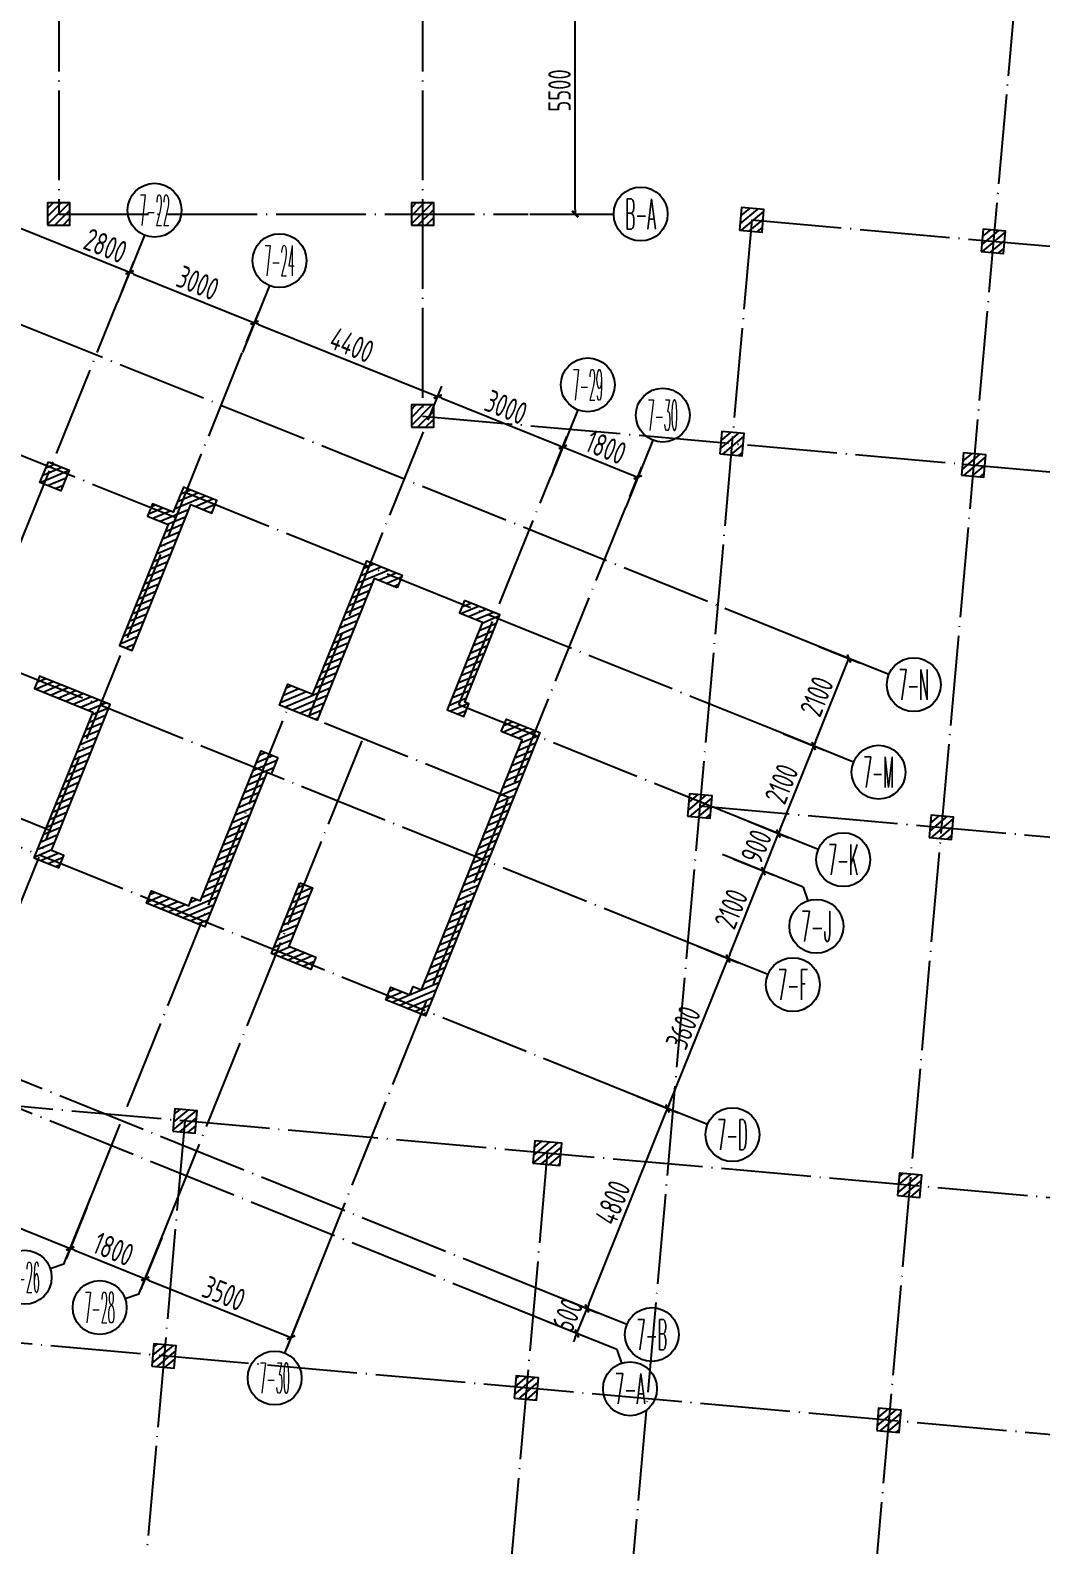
# Model space of a CAD drawing. Header units: millimetres. Extents: x 156735 to 386235, y 467499 to 703525.
# Drawn here: x 256413 to 278909, y 497870 to 531585 of the extents above; entities that cross this region are included whole.
import ezdxf
from ezdxf.enums import TextEntityAlignment as Align

# ---------------------------------------------------------------- set-up
doc = ezdxf.new("R2010")
doc.units = ezdxf.units.MM
doc.header["$LTSCALE"] = 100
doc.header["$PDMODE"] = 35
doc.header["$PDSIZE"] = 200
doc.linetypes.add('DOTE', pattern=[2.42, 2, -0.2, 0.02, -0.2])
for name, color, linetype in [('B-TEXT', 7, 'Continuous'), ('COLU', 7, 'Continuous'), ('colu-主楼', 7, 'Continuous'), ('h斜线-主楼', 7, 'Continuous'), ('h斜线-柱', 7, 'Continuous'), ('Q-AXIS', 3, 'Continuous'), ('Q-dote', 253, 'DOTE'), ('wall-主楼', 2, 'Continuous')]:
    doc.layers.add(name, color=color, linetype=linetype)
doc.styles.add('_TCH_AXIS', font='COMPLEX', dxfattribs={"bigfont": 'GBCBIG'})
doc.styles.add('COMPLEX', font='tssdeng.shx', dxfattribs={"width": 0.7, "bigfont": 'tssdchn.shx'})
doc.styles.add('TSSD_Dimension', font='Tssdeng.shx', dxfattribs={"width": 0.7, "bigfont": 'hztxt.shx'})
doc.dimstyles.new('TSSD_100_100$0', dxfattribs={"dimtxt": 300, "dimasz": 100, "dimexe": 250, "dimexo": 250, "dimgap": 100, "dimtad": 1, "dimdec": 0, "dimzin": 0, "dimdsep": 46, "dimtxsty": 'TSSD_Dimension', "dimblk": '_tsdbk', "dimblk1": '_tsdbk', "dimblk2": '_tsdbk', "dimsah": 1, "dimcen": 0, "dimclrt": 7, "dimadec": 0, "dimazin": 0, "dimtfac": 1, "dimtdec": 0, "dimtix": 1, "dimtmove": 2, "dimatfit": 3, "dimldrblk": '_tsdbk', "dimfxl": 1, "dimtolj": 1, "dimtzin": 0, "dimarcsym": 0})
pattern_1 = [(23.04538, (-467527.32, -323147.44), (-49.715429, 116.864777), [])]
pattern_2 = [(45, (-467527.32, -323147.44), (-89.802561, 89.802561), [])]
pattern_3 = [(39.931646, (-467527.32, -323147.44), (-81.517904, 97.384965), [])]

# ---------------------------------------------------------------- blocks, each defined once
blk = doc.blocks.new('_tsdbk')
blk.add_line((-1, 0), (0, 0))
at = {"const_width": 0.5}
blk.add_lwpolyline([(-0.7, -0.7), (0.7, 0.7)], dxfattribs=at)
blk = doc.blocks.new('*D110')
at = {"layer": 'Defpoints', "color": 0}
for p in [(272164, 514068), (273070, 513703), (271828, 513233)]:
    blk.add_point(p, dxfattribs=at)
at = {"layer": 'Q-AXIS', "color": 0, "lineweight": -2}
for p, q in [((272396, 513975), (273302, 513609)), ((273108, 513796), (273145, 513888)), ((272734, 512868), (273070, 513703)), ((272060, 513140), (272966, 512775)), ((272696, 512775), (272659, 512683))]:
    blk.add_line(p, q, dxfattribs=at)
at = {"layer": 'Q-AXIS', "color": 0, "lineweight": -2, "xscale": 100, "yscale": 100, "zscale": 100}
for p, rotation in [((273070, 513703), 248.045379958859), ((272734, 512868), 68.04537995885899)]:
    blk.add_blockref('_tsdbk', p, dxfattribs=dict(at, rotation=rotation))
at = {"layer": 'Q-AXIS', "color": 7, "insert": (272577, 513416), "char_height": 500, "attachment_point": 5, "rotation": 68.0454, "style": 'TSSD_Dimension'}
blk.add_mtext('\\A1;900', dxfattribs=at)
blk = doc.blocks.new('_AXISO')
blk.add_circle((0, 0), 0.5)
at = {"layer": 'B-TEXT', "style": 'COMPLEX', "width": 1.450893}
blk.add_attdef('A', text='', height=0.56, dxfattribs=at).set_placement((0.249375, -0.28), (0.749375, -0.28), align=Align.FIT)
blk = doc.blocks.new('*D111')
at = {"layer": 'Defpoints', "color": 0}
for p in [(272949, 516016), (273855, 515651), (272164, 514068)]:
    blk.add_point(p, dxfattribs=at)
at = {"layer": 'Q-AXIS', "color": 0, "lineweight": -2}
for p, q in [((273181, 515922), (274087, 515557)), ((273108, 513796), (273818, 515558)), ((272396, 513975), (273302, 513609))]:
    blk.add_line(p, q, dxfattribs=at)
at = {"layer": 'Q-AXIS', "color": 0, "lineweight": -2, "xscale": 100, "yscale": 100, "zscale": 100}
for p, rotation in [((273855, 515651), 68.04537995885899), ((273070, 513703), 248.045379958859)]:
    blk.add_blockref('_tsdbk', p, dxfattribs=dict(at, rotation=rotation))
at = {"layer": 'Q-AXIS', "color": 7, "insert": (273138, 514808), "char_height": 500, "attachment_point": 5, "rotation": 68.0454, "style": 'TSSD_Dimension'}
blk.add_mtext('\\A1;2100', dxfattribs=at)
blk = doc.blocks.new('*D112')
at = {"layer": 'Defpoints', "color": 0}
for p in [(271828, 513233), (272734, 512868), (271043, 511286)]:
    blk.add_point(p, dxfattribs=at)
at = {"layer": 'Q-AXIS', "color": 0, "lineweight": -2}
for p, q in [((272060, 513140), (272966, 512775)), ((271986, 511013), (272696, 512775)), ((271274, 511192), (272181, 510827))]:
    blk.add_line(p, q, dxfattribs=at)
at = {"layer": 'Q-AXIS', "color": 0, "lineweight": -2, "xscale": 100, "yscale": 100, "zscale": 100}
for p, rotation in [((272734, 512868), 68.04537995885899), ((271949, 510920), 248.045379958859)]:
    blk.add_blockref('_tsdbk', p, dxfattribs=dict(at, rotation=rotation))
at = {"layer": 'Q-AXIS', "color": 7, "insert": (272017, 512025), "char_height": 500, "attachment_point": 5, "rotation": 68.0454, "style": 'TSSD_Dimension'}
blk.add_mtext('\\A1;2100', dxfattribs=at)
blk = doc.blocks.new('*D43')
at = {"layer": 'Defpoints', "color": 0}
for p in [(254145, 507066), (257762, 505608), (257301, 504465)]:
    blk.add_point(p, dxfattribs=at)
at = {"layer": 'Q-AXIS', "color": 0, "lineweight": -2}
for p, q in [((254051, 506834), (253591, 505692)), ((253777, 505886), (257208, 504503)), ((257668, 505376), (257208, 504233))]:
    blk.add_line(p, q, dxfattribs=at)
at = {"layer": 'Q-AXIS', "color": 0, "lineweight": -2, "xscale": 100, "yscale": 100, "zscale": 100}
for p, rotation in [((253684, 505923), 158.0453799604055), ((257301, 504465), 338.0453799604055)]:
    blk.add_blockref('_tsdbk', p, dxfattribs=dict(at, rotation=rotation))
at = {"layer": 'Q-AXIS', "color": 7, "insert": (255624, 505519), "char_height": 500, "attachment_point": 5, "rotation": 338.0454, "style": 'TSSD_Dimension'}
blk.add_mtext('\\A1;3900', dxfattribs=at)
blk = doc.blocks.new('*D52')
at = {"layer": 'Defpoints', "color": 0}
for p in [(259431, 504935), (262678, 503627), (262217, 502484)]:
    blk.add_point(p, dxfattribs=at)
at = {"layer": 'Q-AXIS', "color": 0, "lineweight": -2}
for p, q in [((259338, 504703), (258877, 503561)), ((259063, 503755), (262124, 502521)), ((262584, 503395), (262123, 502252))]:
    blk.add_line(p, q, dxfattribs=at)
at = {"layer": 'Q-AXIS', "color": 0, "lineweight": -2, "xscale": 100, "yscale": 100, "zscale": 100}
for p, rotation in [((258971, 503792), 158.0453799604055), ((262217, 502484), 338.0453799604055)]:
    blk.add_blockref('_tsdbk', p, dxfattribs=dict(at, rotation=rotation))
at = {"layer": 'Q-AXIS', "color": 7, "insert": (260725, 503463), "char_height": 500, "attachment_point": 5, "rotation": 338.0454, "style": 'TSSD_Dimension'}
blk.add_mtext('\\A1;3500', dxfattribs=at)
blk = doc.blocks.new('*D53')
at = {"layer": 'Defpoints', "color": 0}
for p in [(257762, 505608), (259431, 504935), (258971, 503792)]:
    blk.add_point(p, dxfattribs=at)
at = {"layer": 'Q-AXIS', "color": 0, "lineweight": -2}
for p, q in [((257668, 505376), (257208, 504233)), ((257394, 504428), (258878, 503830)), ((259338, 504703), (258877, 503561))]:
    blk.add_line(p, q, dxfattribs=at)
at = {"layer": 'Q-AXIS', "color": 0, "lineweight": -2, "xscale": 100, "yscale": 100, "zscale": 100}
for p, rotation in [((257301, 504465), 158.0453799604055), ((258971, 503792), 338.0453799604055)]:
    blk.add_blockref('_tsdbk', p, dxfattribs=dict(at, rotation=rotation))
at = {"layer": 'Q-AXIS', "color": 7, "insert": (258267, 504453), "char_height": 500, "attachment_point": 5, "rotation": 338.0454, "style": 'TSSD_Dimension'}
blk.add_mtext('\\A1;1800', dxfattribs=at)
blk = doc.blocks.new('*D54')
at = {"layer": 'Defpoints', "color": 0}
for p in [(269697, 507947), (270603, 507581), (267902, 503495)]:
    blk.add_point(p, dxfattribs=at)
at = {"layer": 'Q-AXIS', "color": 0, "lineweight": -2}
for p, q in [((269928, 507853), (270835, 507488)), ((268846, 503222), (270565, 507489)), ((268134, 503401), (269040, 503036))]:
    blk.add_line(p, q, dxfattribs=at)
at = {"layer": 'Q-AXIS', "color": 0, "lineweight": -2, "xscale": 100, "yscale": 100, "zscale": 100}
for p, rotation in [((270603, 507581), 68.04537995885899), ((268808, 503130), 248.045379958859)]:
    blk.add_blockref('_tsdbk', p, dxfattribs=dict(at, rotation=rotation))
at = {"layer": 'Q-AXIS', "color": 7, "insert": (269381, 505486), "char_height": 500, "attachment_point": 5, "rotation": 68.0454, "style": 'TSSD_Dimension'}
blk.add_mtext('\\A1;4800', dxfattribs=at)
blk = doc.blocks.new('*D55')
at = {"layer": 'Defpoints', "color": 0}
for p in [(267902, 503495), (268808, 503130), (267678, 502938)]:
    blk.add_point(p, dxfattribs=at)
at = {"layer": 'Q-AXIS', "color": 0, "lineweight": -2}
for p, q in [((268134, 503401), (269040, 503036)), ((268584, 502573), (268808, 503130)), ((268846, 503222), (268883, 503315)), ((267910, 502845), (268816, 502480)), ((268546, 502480), (268509, 502388))]:
    blk.add_line(p, q, dxfattribs=at)
at = {"layer": 'Q-AXIS', "color": 0, "lineweight": -2, "xscale": 100, "yscale": 100, "zscale": 100}
for p, rotation in [((268808, 503130), 248.045379958859), ((268584, 502573), 68.04537995885899)]:
    blk.add_blockref('_tsdbk', p, dxfattribs=dict(at, rotation=rotation))
at = {"layer": 'Q-AXIS', "color": 7, "insert": (268371, 502982), "char_height": 500, "attachment_point": 5, "rotation": 68.0454, "style": 'TSSD_Dimension'}
blk.add_mtext('\\A1;600', dxfattribs=at)
blk = doc.blocks.new('*D56')
at = {"layer": 'Defpoints', "color": 0}
for p in [(271043, 511286), (271949, 510920), (269697, 507947)]:
    blk.add_point(p, dxfattribs=at)
at = {"layer": 'Q-AXIS', "color": 0, "lineweight": -2}
for p, q in [((271274, 511192), (272181, 510827)), ((270640, 507674), (271911, 510828)), ((269928, 507853), (270835, 507488))]:
    blk.add_line(p, q, dxfattribs=at)
at = {"layer": 'Q-AXIS', "color": 0, "lineweight": -2, "xscale": 100, "yscale": 100, "zscale": 100}
for p, rotation in [((271949, 510920), 68.04537995885899), ((270603, 507581), 248.045379958859)]:
    blk.add_blockref('_tsdbk', p, dxfattribs=dict(at, rotation=rotation))
at = {"layer": 'Q-AXIS', "color": 7, "insert": (270951, 509382), "char_height": 500, "attachment_point": 5, "rotation": 68.0454, "style": 'TSSD_Dimension'}
blk.add_mtext('\\A1;3600', dxfattribs=at)
blk = doc.blocks.new('*D90')
at = {"layer": 'Defpoints', "color": 0}
for p in [(255757, 526580), (258622, 526197), (258354, 525533)]:
    blk.add_point(p, dxfattribs=at)
at = {"layer": 'Q-AXIS', "color": 0, "lineweight": -2}
for p, q in [((255851, 526812), (256118, 527475)), ((256118, 527206), (258529, 526234)), ((258448, 525765), (258715, 526429))]:
    blk.add_line(p, q, dxfattribs=at)
at = {"layer": 'Q-AXIS', "color": 0, "lineweight": -2, "xscale": 100, "yscale": 100, "zscale": 100}
for p, rotation in [((256025, 527243), 158.0453799604055), ((258622, 526197), 338.0453799604055)]:
    blk.add_blockref('_tsdbk', p, dxfattribs=dict(at, rotation=rotation))
at = {"layer": 'Q-AXIS', "color": 7, "insert": (258088, 526789), "char_height": 500, "attachment_point": 5, "rotation": 338.0454, "style": 'TSSD_Dimension'}
blk.add_mtext('\\A1;2800', dxfattribs=at)
blk = doc.blocks.new('*D97')
at = {"layer": 'Defpoints', "color": 0}
for p in [(267284, 532995), (268546, 532995), (267284, 527495)]:
    blk.add_point(p, dxfattribs=at)
at = {"layer": 'Q-AXIS', "color": 0, "lineweight": -2}
for p, q in [((267534, 532995), (268796, 532995)), ((268546, 527595), (268546, 532895)), ((267534, 527495), (268796, 527495))]:
    blk.add_line(p, q, dxfattribs=at)
at = {"layer": 'Q-AXIS', "color": 0, "lineweight": -2, "xscale": 100, "yscale": 100, "zscale": 100}
for p, rotation in [((268546, 532995), 90), ((268546, 527495), 270)]:
    blk.add_blockref('_tsdbk', p, dxfattribs=dict(at, rotation=rotation))
at = {"layer": 'Q-AXIS', "color": 7, "insert": (268196, 530245), "char_height": 500, "attachment_point": 5, "rotation": 90, "style": 'TSSD_Dimension'}
blk.add_mtext('\\A1;5500', dxfattribs=at)
blk = doc.blocks.new('*D98')
at = {"layer": 'Defpoints', "color": 0}
for p in [(261137, 524411), (265485, 523430), (265179, 522670)]:
    blk.add_point(p, dxfattribs=at)
at = {"layer": 'Q-AXIS', "color": 0, "lineweight": -2}
for p, q in [((261230, 524643), (261498, 525307)), ((261497, 525038), (265392, 523467)), ((265272, 522902), (265579, 523662))]:
    blk.add_line(p, q, dxfattribs=at)
at = {"layer": 'Q-AXIS', "color": 0, "lineweight": -2, "xscale": 100, "yscale": 100, "zscale": 100}
for p, rotation in [((261404, 525075), 158.0453799604055), ((265485, 523430), 338.0453799604055)]:
    blk.add_blockref('_tsdbk', p, dxfattribs=dict(at, rotation=rotation))
at = {"layer": 'Q-AXIS', "color": 7, "insert": (263575, 524577), "char_height": 500, "attachment_point": 5, "rotation": 338.0454, "style": 'TSSD_Dimension'}
blk.add_mtext('\\A1;4400', dxfattribs=at)
blk = doc.blocks.new('*D99')
at = {"layer": 'Defpoints', "color": 0}
for p in [(258354, 525533), (261404, 525075), (261137, 524411)]:
    blk.add_point(p, dxfattribs=at)
at = {"layer": 'Q-AXIS', "color": 0, "lineweight": -2}
for p, q in [((258448, 525765), (258715, 526429)), ((258714, 526159), (261311, 525112)), ((261230, 524643), (261498, 525307))]:
    blk.add_line(p, q, dxfattribs=at)
at = {"layer": 'Q-AXIS', "color": 0, "lineweight": -2, "xscale": 100, "yscale": 100, "zscale": 100}
for p, rotation in [((258622, 526197), 158.0453799604055), ((261404, 525075), 338.0453799604055)]:
    blk.add_blockref('_tsdbk', p, dxfattribs=dict(at, rotation=rotation))
at = {"layer": 'Q-AXIS', "color": 7, "insert": (260144, 525960), "char_height": 500, "attachment_point": 5, "rotation": 338.0454, "style": 'TSSD_Dimension'}
blk.add_mtext('\\A1;3000', dxfattribs=at)
blk = doc.blocks.new('*D100')
at = {"layer": 'Defpoints', "color": 0}
for p in [(268000, 521645), (269937, 521635), (269669, 520972)]:
    blk.add_point(p, dxfattribs=at)
at = {"layer": 'Q-AXIS', "color": 0, "lineweight": -2}
for p, q in [((268093, 521876), (268361, 522540)), ((268360, 522271), (269844, 521673)), ((269763, 521203), (270030, 521867))]:
    blk.add_line(p, q, dxfattribs=at)
at = {"layer": 'Q-AXIS', "color": 0, "lineweight": -2, "xscale": 100, "yscale": 100, "zscale": 100}
for p, rotation in [((268268, 522308), 158.0453799604055), ((269937, 521635), 338.0453799604055)]:
    blk.add_blockref('_tsdbk', p, dxfattribs=dict(at, rotation=rotation))
at = {"layer": 'Q-AXIS', "color": 7, "insert": (269233, 522297), "char_height": 500, "attachment_point": 5, "rotation": 338.0454, "style": 'TSSD_Dimension'}
blk.add_mtext('\\A1;1800', dxfattribs=at)
blk = doc.blocks.new('*D385')
at = {"layer": 'Defpoints', "color": 0}
for p in [(273734, 517964), (274641, 517598), (272949, 516016)]:
    blk.add_point(p, dxfattribs=at)
at = {"layer": 'Q-AXIS', "color": 0, "lineweight": -2}
for p, q in [((273966, 517870), (274872, 517505)), ((273893, 515743), (274603, 517506)), ((273181, 515922), (274087, 515557))]:
    blk.add_line(p, q, dxfattribs=at)
at = {"layer": 'Q-AXIS', "color": 0, "lineweight": -2, "xscale": 100, "yscale": 100, "zscale": 100}
for p, rotation in [((274641, 517598), 68.04537995885899), ((273855, 515651), 248.045379958859)]:
    blk.add_blockref('_tsdbk', p, dxfattribs=dict(at, rotation=rotation))
at = {"layer": 'Q-AXIS', "color": 7, "insert": (273923, 516755), "char_height": 500, "attachment_point": 5, "rotation": 68.0454, "style": 'TSSD_Dimension'}
blk.add_mtext('\\A1;2100', dxfattribs=at)
blk = doc.blocks.new('*D679')
at = {"layer": 'Defpoints', "color": 0}
for p in [(265217, 522766), (268268, 522308), (267961, 521548)]:
    blk.add_point(p, dxfattribs=at)
at = {"layer": 'Q-AXIS', "color": 0, "lineweight": -2}
for p, q in [((265311, 522998), (265579, 523662)), ((265578, 523393), (268175, 522346)), ((268055, 521780), (268361, 522540))]:
    blk.add_line(p, q, dxfattribs=at)
at = {"layer": 'Q-AXIS', "color": 0, "lineweight": -2, "xscale": 100, "yscale": 100, "zscale": 100}
for p, rotation in [((265485, 523430), 158.045379960399), ((268268, 522308), 338.045379960399)]:
    blk.add_blockref('_tsdbk', p, dxfattribs=dict(at, rotation=rotation))
at = {"layer": 'Q-AXIS', "color": 7, "insert": (267007, 523194), "char_height": 500, "attachment_point": 5, "rotation": 338.0454, "style": 'TSSD_Dimension'}
blk.add_mtext('\\A1;3000', dxfattribs=at)

msp = doc.modelspace()

# ---------------------------------------------------------------- hatches: boundary and pattern name
at = {"layer": 'h斜线-主楼'}
h = msp.add_hatch(dxfattribs=at)
h.set_pattern_fill('ANSI31', color=256, scale=40, angle=-21.95462, style=0)
h.set_pattern_definition(pattern_1)
h.paths.add_polyline_path([(256814.5, 521980.8), (257278.2, 521793.8), (257091.3, 521330.1), (256627.5, 521517)])
h = msp.add_hatch(dxfattribs=at)
h.set_pattern_fill('ANSI31', color=256, scale=40, angle=-21.95462, style=0)
h.set_pattern_definition([(23.04538, (-111304.37, 109875.01), (-49.71543, 116.864777), [])])
h.paths.add_polyline_path([(260563.2, 521116.6), (259821.2, 521415.7), (259596.9, 520859.2), (259133.2, 521046.1), (259021, 520767.9), (259484.7, 520580.9), (258400.5, 517891.2), (258678.8, 517779.1), (259987.3, 521025.2), (260451, 520838.3)])
h = msp.add_hatch(dxfattribs=at)
h.set_pattern_fill('ANSI31', color=256, scale=40, angle=-21.95462, style=0)
h.set_pattern_definition(pattern_1)
h.paths.add_polyline_path([(264578.3, 519174.6), (264068.2, 519380.2), (262797.1, 516226.8), (261962.3, 516563.3), (262149.3, 517027), (262705.7, 516802.7), (263902.1, 519770.6), (264690.5, 519452.8)])
h = msp.add_hatch(dxfattribs=at)
h.set_pattern_fill('ANSI31', color=256, scale=40, angle=-21.95462, style=0)
h.set_pattern_definition(pattern_1)
h.paths.add_polyline_path([(266081.7, 518892), (265969.6, 518613.8), (266479.7, 518408.1), (265694.5, 516460.4), (266065.5, 516310.9), (266177.7, 516589.1), (266084.9, 516626.5), (266870.1, 518574.2)])
h = msp.add_hatch(dxfattribs=at)
h.set_pattern_fill('ANSI31', color=256, scale=40, angle=-21.95462, style=0)
h.set_pattern_definition(pattern_1)
h.paths.add_polyline_path([(256493.8, 513161.1), (257050.3, 512936.8), (257162.4, 513215), (256884.2, 513327.2), (258192.7, 516573.3), (256616, 517208.9), (256503.8, 516930.7), (257802.3, 516407.3)])
h = msp.add_hatch(dxfattribs=at)
h.set_pattern_fill('ANSI31', color=256, scale=40, angle=-21.95462, style=0)
h.set_pattern_definition(pattern_1)
h.paths.add_polyline_path([(266900.3, 515974.4), (267012.4, 516252.6), (267754.4, 515953.5), (265212.1, 509646.7), (264331, 510001.9), (264443.1, 510280.1), (264860.5, 510111.9), (264935.3, 510297.4), (265120.8, 510222.6), (267364, 515787.5)])
h = msp.add_hatch(dxfattribs=at)
h.set_pattern_fill('ANSI31', color=256, scale=40, angle=-21.95462, style=0)
h.set_pattern_definition(pattern_1)
h.paths.add_polyline_path([(261922.1, 515393.5), (261772.5, 515022.5), (261679.8, 515059.9), (260296.4, 511628.2), (258998, 512151.6), (259110.1, 512429.9), (259944.9, 512093.4), (260019.6, 512278.9), (260205.1, 512204.1), (261551.1, 515543)])
h = msp.add_hatch(dxfattribs=at)
h.set_pattern_fill('ANSI31', color=256, scale=40, angle=-21.95462, style=0)
h.set_pattern_definition(pattern_1)
h.paths.add_polyline_path([(262416, 512606.7), (262694.2, 512494.6), (262170.8, 511196.1), (262773.7, 510953.1), (262661.5, 510674.8), (261780.4, 511030)])
at = {"layer": 'h斜线-柱'}
h = msp.add_hatch(dxfattribs=at)
h.set_pattern_fill('ANSI31', color=256, scale=40, style=0)
h.set_pattern_definition(pattern_2)
h.paths.add_polyline_path([(256796.5, 527244.7), (257296.5, 527244.7), (257296.5, 527744.7), (256796.5, 527744.7)])
h = msp.add_hatch(dxfattribs=at)
h.set_pattern_fill('ANSI31', color=256, scale=40, style=0)
h.set_pattern_definition(pattern_2)
h.paths.add_polyline_path([(264896.5, 527244.7), (265396.5, 527244.7), (265396.5, 527744.7), (264896.5, 527744.7)])
h = msp.add_hatch(dxfattribs=at)
h.set_pattern_fill('ANSI31', color=256, scale=40, angle=-5.06835, style=0)
h.set_pattern_definition(pattern_3)
h.paths.add_polyline_path([(272206.2, 527138.5), (272704.2, 527094.3), (272748.4, 527592.4), (272250.4, 527636.6)])
h = msp.add_hatch(dxfattribs=at)
h.set_pattern_fill('ANSI31', color=256, scale=40, angle=-5.06835, style=0)
h.set_pattern_definition(pattern_3)
h.paths.add_polyline_path([(277585.1, 526661.4), (278083.1, 526617.3), (278127.3, 527115.3), (277629.3, 527159.5)])
h = msp.add_hatch(dxfattribs=at)
h.set_pattern_fill('ANSI31', color=256, scale=40, style=0)
h.set_pattern_definition(pattern_2)
h.paths.add_polyline_path([(264896.5, 522746), (265396.5, 522746), (265396.5, 523246), (264896.5, 523246)])
h = msp.add_hatch(dxfattribs=at)
h.set_pattern_fill('ANSI31', color=256, scale=40, angle=-5.06835, style=0)
h.set_pattern_definition(pattern_3)
h.paths.add_polyline_path([(271764.5, 522158.1), (272262.5, 522113.9), (272306.7, 522611.9), (271808.6, 522656.1)])
h = msp.add_hatch(dxfattribs=at)
h.set_pattern_fill('ANSI31', color=256, scale=40, angle=-5.06835, style=0)
h.set_pattern_definition(pattern_3)
h.paths.add_polyline_path([(277143.4, 521681), (277641.4, 521636.8), (277685.6, 522134.9), (277187.5, 522179)])
h = msp.add_hatch(dxfattribs=at)
h.set_pattern_fill('ANSI31', color=256, scale=40, angle=-5.06835, style=0)
h.set_pattern_definition(pattern_3)
h.paths.add_polyline_path([(271048.9, 514089.7), (271546.9, 514045.6), (271591.1, 514543.6), (271093.1, 514587.8)])
h = msp.add_hatch(dxfattribs=at)
h.set_pattern_fill('ANSI31', color=256, scale=40, angle=-5.06835, style=0)
h.set_pattern_definition(pattern_3)
h.paths.add_polyline_path([(276427.8, 513612.7), (276925.8, 513568.5), (276970, 514066.5), (276471.9, 514110.7)])
h = msp.add_hatch(dxfattribs=at)
h.set_pattern_fill('ANSI31', color=256, scale=40, angle=-5.06835, style=0)
h.set_pattern_definition(pattern_3)
h.paths.add_polyline_path([(259584.4, 507075.1), (260082.4, 507031), (260126.6, 507529), (259628.5, 507573.2)])
h = msp.add_hatch(dxfattribs=at)
h.set_pattern_fill('ANSI31', color=256, scale=40, angle=-5.06835, style=0)
h.set_pattern_definition(pattern_3)
h.paths.add_polyline_path([(267602.9, 506364), (268200.5, 506310.9), (268244.7, 506809), (267647.1, 506862)])
h = msp.add_hatch(dxfattribs=at)
h.set_pattern_fill('ANSI31', color=256, scale=40, angle=-5.06835, style=0)
h.set_pattern_definition(pattern_3)
h.paths.add_polyline_path([(275721, 505644), (276219.1, 505599.8), (276263.2, 506097.8), (275765.2, 506142)])
h = msp.add_hatch(dxfattribs=at)
h.set_pattern_fill('ANSI31', color=256, scale=40, angle=-5.06835, style=0)
h.set_pattern_definition(pattern_3)
h.paths.add_polyline_path([(259120.6, 501845.7), (259618.6, 501801.5), (259662.8, 502299.5), (259164.7, 502343.7)])
h = msp.add_hatch(dxfattribs=at)
h.set_pattern_fill('ANSI31', color=256, scale=40, angle=-5.06835, style=0)
h.set_pattern_definition(pattern_3)
h.paths.add_polyline_path([(267188.9, 501130.1), (267686.9, 501085.9), (267731.1, 501583.9), (267233.1, 501628.1)])
h = msp.add_hatch(dxfattribs=at)
h.set_pattern_fill('ANSI31', color=256, scale=40, angle=-5.06835, style=0)
h.set_pattern_definition(pattern_3)
h.paths.add_polyline_path([(275257.2, 500414.5), (275755.3, 500370.3), (275799.4, 500868.4), (275301.4, 500912.5)])

# ---------------------------------------------------------------- linework, layer by layer
at = {"layer": 'COLU'}
for points in [[(256796.5, 527244.7), (257296.5, 527244.7), (257296.5, 527744.7), (256796.5, 527744.7)], [(264896.5, 527244.7), (265396.5, 527244.7), (265396.5, 527744.7), (264896.5, 527744.7)], [(272206.2, 527138.5), (272704.2, 527094.3), (272748.4, 527592.4), (272250.4, 527636.6)], [(277585.1, 526661.4), (278083.1, 526617.3), (278127.3, 527115.3), (277629.3, 527159.5)], [(264896.5, 522746), (265396.5, 522746), (265396.5, 523246), (264896.5, 523246)], [(271764.5, 522158.1), (272262.5, 522113.9), (272306.7, 522611.9), (271808.6, 522656.1)], [(277143.4, 521681), (277641.4, 521636.8), (277685.6, 522134.9), (277187.5, 522179)], [(271048.9, 514089.7), (271546.9, 514045.6), (271591.1, 514543.6), (271093.1, 514587.8)], [(276427.8, 513612.7), (276925.8, 513568.5), (276970, 514066.5), (276471.9, 514110.7)], [(259584.4, 507075.1), (260082.4, 507031), (260126.6, 507529), (259628.5, 507573.2)], [(267602.9, 506364), (268200.5, 506310.9), (268244.7, 506809), (267647.1, 506862)], [(275721, 505644), (276219.1, 505599.8), (276263.2, 506097.8), (275765.2, 506142)], [(259120.6, 501845.7), (259618.6, 501801.5), (259662.8, 502299.5), (259164.7, 502343.7)], [(267188.9, 501130.1), (267686.9, 501085.9), (267731.1, 501583.9), (267233.1, 501628.1)], [(275257.2, 500414.5), (275755.3, 500370.3), (275799.4, 500868.4), (275301.4, 500912.5)]]:
    msp.add_lwpolyline(points, close=True, dxfattribs=at)
at = {"layer": 'colu-主楼'}
msp.add_lwpolyline([(256814.5, 521980.8), (257278.2, 521793.8), (257091.3, 521330.1), (256627.5, 521517)], close=True, dxfattribs=at)
at = {"layer": 'Q-AXIS'}
for p, q in [((267534.4, 527494.7), (269402, 527494.7)), ((258954.6, 527022.4), (258354.1, 525532.8)), ((261737, 525900.7), (261136.6, 524411.2)), ((268600.4, 523134.1), (267999.9, 521644.5)), ((270269.8, 522461.1), (269669.4, 520971.6)), ((275527, 517241), (273734.4, 517963.6)), ((274741.9, 515293.2), (272949.3, 516015.9)), ((273956.7, 513345.5), (272164.1, 514068.1)), ((273620.3, 512510.8), (271827.6, 513233.4)), ((273620.3, 512510.8), (273723.2, 512205.7)), ((272835.1, 510563.1), (271042.5, 511285.7)), ((271489.2, 507224.2), (269696.6, 507946.8)), ((257161.4, 504118.6), (257761.9, 505608.1)), ((258830.9, 503445.6), (259431.4, 504935.2)), ((257161.4, 504118.6), (256856.4, 504015.6)), ((258830.9, 503445.6), (258525.9, 503342.7)), ((262077.1, 502137.1), (262677.5, 503626.6)), ((269694.6, 502772.3), (267902, 503494.9)), ((269470.3, 502215.8), (267677.7, 502938.4)), ((269470.3, 502215.8), (269573.2, 501910.7))]:
    msp.add_line(p, q, dxfattribs=at)
at = {"layer": 'Q-dote', "ltscale": 10}
for p, q in [((257046.5, 656086), (257046.5, 527494.7)), ((265146.5, 656086), (265146.5, 522996)), ((273734.4, 517963.6), (232142.3, 534729.5)), ((278359.8, 532566.1), (274209.2, 485768.4)), ((259652.3, 520729), (231132.9, 532225.3)), ((271042.5, 511285.7), (229450.5, 528051.7)), ((257046.5, 527494.7), (267497.7, 527494.7)), ((272477.3, 527365.4), (268830.3, 486245.4)), ((272477.3, 527365.4), (291143.8, 525709.9)), ((255187.4, 517677), (258354.1, 525532.8)), ((254051.2, 506834.4), (261136.6, 524411.2)), ((265146.5, 522996), (290702, 520729.4)), ((262611.6, 516301.6), (265178.7, 522669.9)), ((265954.8, 516571.2), (267999.9, 521644.5)), ((272949.3, 516015.9), (259876.6, 521285.5)), ((256848.2, 513772.9), (239040.6, 520951.3)), ((262677.5, 503626.6), (269669.4, 520971.6)), ((267902, 503494.9), (226309.9, 520260.8)), ((267677.7, 502938.4), (226085.6, 519704.4)), ((272164.1, 514068.1), (265954.8, 516571.2)), ((257668.4, 505376.3), (262147.8, 516488.5)), ((267063.5, 514507), (262147.8, 516488.5)), ((259431.4, 504935.2), (263817.3, 515815.5)), ((271320, 514316.7), (366098, 505910.7)), ((269696.6, 507946.8), (255232.7, 513777.2)), ((365391.2, 497942), (197400.6, 512841.2)), ((259855.5, 507302.1), (258072.6, 487199.5)), ((364927.4, 492712.5), (205005.1, 506896.2)), ((267923.8, 506586.5), (266140.9, 486483.9))]:
    msp.add_line(p, q, dxfattribs=at)
at = {"layer": 'wall-主楼', "elevation": 0}
for points in [[(259484.7, 520580.9), (258400.5, 517891.2), (258678.8, 517779.1), (259987.3, 521025.2), (260451, 520838.3), (260563.2, 521116.6), (259821.2, 521415.7), (259596.9, 520859.2), (259133.2, 521046.1), (259021, 520767.9)], [(256493.8, 513161.1), (257050.3, 512936.8), (257162.4, 513215), (256884.2, 513327.2), (258192.7, 516573.3), (256616, 517208.9), (256503.8, 516930.7), (257802.3, 516407.3)], [(266900.3, 515974.4), (267012.4, 516252.6), (267754.4, 515953.5), (265212.1, 509646.7), (264331, 510001.9), (264443.1, 510280.1), (264860.5, 510111.9), (264935.3, 510297.4), (265120.8, 510222.6), (267364, 515787.5)]]:
    msp.add_lwpolyline(points, close=True, dxfattribs=at)
at = {"layer": 'wall-主楼'}
for points in [[(264578.3, 519174.6), (264068.2, 519380.2), (262797.1, 516226.8), (261962.3, 516563.3), (262149.3, 517027), (262705.7, 516802.7), (263902.1, 519770.6), (264690.5, 519452.8)], [(266081.7, 518892), (265969.6, 518613.8), (266479.7, 518408.1), (265694.5, 516460.4), (266065.5, 516310.9), (266177.7, 516589.1), (266084.9, 516626.5), (266870.1, 518574.2)], [(262416, 512606.7), (262694.2, 512494.6), (262170.8, 511196.1), (262773.7, 510953.1), (262661.5, 510674.8), (261780.4, 511030)]]:
    msp.add_lwpolyline(points, close=True, dxfattribs=at)
at = {"layer": 'wall-主楼', "elevation": 0}
msp.add_lwpolyline([(261922.1, 515393.5), (261772.5, 515022.5), (261679.8, 515059.9), (260296.4, 511628.2), (258998, 512151.6), (259110.1, 512429.9), (259944.9, 512093.4), (260019.6, 512278.9), (260205.1, 512204.1), (261551.1, 515543), (261922.1, 515393.5)], dxfattribs=at)

# ---------------------------------------------------------------- block references
at = {"layer": 'Q-AXIS'}
ref = msp.add_blockref('_AXISO', (259178.9, 527578.8), dxfattribs=dict(at, xscale=1199.999999999998, yscale=1200, zscale=1200, rotation=359.9996457873818))
ref.add_attrib('A', '7-22', dxfattribs={"color": 7, "height": 678.82, "rotation": 359.99965, "style": '_TCH_AXIS', "width": 0.2625}).set_placement((258839.5, 527239.4), (259518.3, 527239.4), align=Align.FIT)
ref = msp.add_blockref('_AXISO', (270002, 527494.7), dxfattribs=dict(at, xscale=1199.999999999998, yscale=1200, zscale=1200, rotation=359.9996457873818))
ref.add_attrib('A', 'B-A', dxfattribs={"color": 7, "height": 678.82, "rotation": 359.99965, "style": '_TCH_AXIS', "width": 0.318182}).set_placement((269662.6, 527155.3), (270341.4, 527155.3), align=Align.FIT)
ref = msp.add_blockref('_AXISO', (261961.3, 526457.2), dxfattribs=dict(at, xscale=1199.999999999998, yscale=1200, zscale=1200, rotation=359.9996457873818))
ref.add_attrib('A', '7-24', dxfattribs={"color": 7, "height": 678.82, "rotation": 359.99965, "style": '_TCH_AXIS', "width": 0.256098}).set_placement((261621.9, 526117.8), (262300.7, 526117.8), align=Align.FIT)
ref = msp.add_blockref('_AXISO', (268824.7, 523690.6), dxfattribs=dict(at, xscale=1199.999999999998, yscale=1200, zscale=1200, rotation=359.9996457873818))
ref.add_attrib('A', '7-29', dxfattribs={"color": 7, "height": 678.82, "rotation": 359.99965, "style": '_TCH_AXIS', "width": 0.2625}).set_placement((268485.3, 523351.2), (269164.1, 523351.2), align=Align.FIT)
ref = msp.add_blockref('_AXISO', (270494.1, 523017.6), dxfattribs=dict(at, xscale=1199.999999999998, yscale=1200, zscale=1200, rotation=359.9996457873818))
ref.add_attrib('A', '7-30', dxfattribs={"color": 7, "height": 678.82, "rotation": 359.99965, "style": '_TCH_AXIS', "width": 0.265823}).set_placement((270154.7, 522678.2), (270833.6, 522678.2), align=Align.FIT)
ref = msp.add_blockref('_AXISO', (276083.5, 517016.6), dxfattribs=dict(at, xscale=1199.999999999998, yscale=1200, zscale=1200, rotation=359.9996457873818))
ref.add_attrib('A', '7-N', dxfattribs={"color": 7, "height": 678.82, "rotation": 359.99965, "style": '_TCH_AXIS', "width": 0.323077}).set_placement((275744.1, 516677.2), (276422.9, 516677.2), align=Align.FIT)
ref = msp.add_blockref('_AXISO', (275298.4, 515068.9), dxfattribs=dict(at, xscale=1199.999999999998, yscale=1200, zscale=1200, rotation=359.9996457873818))
ref.add_attrib('A', '7-M', dxfattribs={"color": 7, "height": 678.82, "rotation": 359.99965, "style": '_TCH_AXIS', "width": 0.313433}).set_placement((274958.9, 514729.5), (275637.8, 514729.5), align=Align.FIT)
ref = msp.add_blockref('_AXISO', (274513.2, 513121.2), dxfattribs=dict(at, xscale=1199.999999999998, yscale=1200, zscale=1200, rotation=359.9996457873818))
ref.add_attrib('A', '7-K', dxfattribs={"color": 7, "height": 678.82, "rotation": 359.99965, "style": '_TCH_AXIS', "width": 0.323077}).set_placement((274173.8, 512781.8), (274852.6, 512781.8), align=Align.FIT)
ref = msp.add_blockref('_AXISO', (273915, 511637.2), dxfattribs=dict(at, xscale=1199.999999999998, yscale=1200, zscale=1200, rotation=359.9996457873818))
ref.add_attrib('A', '7-J', dxfattribs={"color": 7, "height": 678.82, "rotation": 359.99965, "style": '_TCH_AXIS', "width": 0.368421}).set_placement((273575.6, 511297.8), (274254.4, 511297.8), align=Align.FIT)
ref = msp.add_blockref('_AXISO', (273391.6, 510338.8), dxfattribs=dict(at, xscale=1199.999999999998, yscale=1200, zscale=1200, rotation=359.9996457873818))
ref.add_attrib('A', '7-F', dxfattribs={"color": 7, "height": 678.82, "rotation": 359.99965, "style": '_TCH_AXIS', "width": 0.33871}).set_placement((273052.2, 509999.4), (273731, 509999.4), align=Align.FIT)
ref = msp.add_blockref('_AXISO', (272045.7, 506999.8), dxfattribs=dict(at, xscale=1199.999999999998, yscale=1200, zscale=1200, rotation=359.9996457873818))
ref.add_attrib('A', '7-D', dxfattribs={"color": 7, "height": 678.82, "rotation": 359.99965, "style": '_TCH_AXIS', "width": 0.333333}).set_placement((271706.3, 506660.4), (272385.1, 506660.4), align=Align.FIT)
ref = msp.add_blockref('_AXISO', (256287.9, 503823.8), dxfattribs=dict(at, xscale=1199.999999999998, yscale=1200, zscale=1200, rotation=359.9996457873791))
ref.add_attrib('A', '7-26', dxfattribs={"color": 7, "height": 678.82, "rotation": 359.99965, "style": '_TCH_AXIS', "width": 0.2625}).set_placement((255948.5, 503484.4), (256627.3, 503484.4), align=Align.FIT)
ref = msp.add_blockref('_AXISO', (257957.4, 503150.8), dxfattribs=dict(at, xscale=1199.999999999998, yscale=1200, zscale=1200, rotation=359.9996457873791))
ref.add_attrib('A', '7-28', dxfattribs={"color": 7, "height": 678.82, "rotation": 359.99965, "style": '_TCH_AXIS', "width": 0.2625}).set_placement((257617.9, 502811.4), (258296.8, 502811.4), align=Align.FIT)
ref = msp.add_blockref('_AXISO', (270251.1, 502547.9), dxfattribs=dict(at, xscale=1199.999999999998, yscale=1200, zscale=1200, rotation=359.9996457873818))
ref.add_attrib('A', '7-B', dxfattribs={"color": 7, "height": 678.82, "rotation": 359.99965, "style": '_TCH_AXIS', "width": 0.333333}).set_placement((269911.7, 502208.5), (270590.5, 502208.5), align=Align.FIT)
ref = msp.add_blockref('_AXISO', (261852.8, 501580.6), dxfattribs=dict(at, xscale=1199.999999999998, yscale=1200, zscale=1200, rotation=359.9996457873791))
ref.add_attrib('A', '7-30', dxfattribs={"color": 7, "height": 678.82, "rotation": 359.99965, "style": '_TCH_AXIS', "width": 0.265823}).set_placement((261513.4, 501241.2), (262192.2, 501241.2), align=Align.FIT)
ref = msp.add_blockref('_AXISO', (269765.1, 501342.2), dxfattribs=dict(at, xscale=1199.999999999998, yscale=1200, zscale=1200, rotation=359.9996457873818))
ref.add_attrib('A', '7-A', dxfattribs={"color": 7, "height": 678.82, "rotation": 359.99965, "style": '_TCH_AXIS', "width": 0.328125}).set_placement((269425.6, 501002.8), (270104.5, 501002.8), align=Align.FIT)

# ---------------------------------------------------------------- dimensions: what is measured, and where the dimension line sits
for base, p1, p2, angle, picture, middle in [((268546, 532994.7), (267284.4, 527494.7), (267284.4, 532994.7), 90, '*D97', (268196, 530244.7)), ((261404.2, 525075), (258354.1, 525532.8), (261136.6, 524411.2), 338.04538, '*D99', (260143.8, 525960.5)), ((265485.1, 523430), (261136.6, 524411.2), (265178.7, 522669.9), 338.04538, '*D98', (263575.5, 524577.1)), ((268267.5, 522308.4), (265217.5, 522766.2), (267961.1, 521548.3), 338.04538, '*D679', (267007.1, 523193.8)), ((269937, 521635.4), (267999.9, 521644.5), (269669.4, 520971.6), 338.04538, '*D100', (269233.1, 522296.5)), ((274640.6, 517598.3), (272949.3, 516015.9), (273734.4, 517963.6), 68.04538, '*D385', (273923.4, 516755.3)), ((273855.5, 515650.6), (272164.1, 514068.1), (272949.3, 516015.9), 68.04538, '*D111', (273138.3, 514807.6)), ((273070.3, 513702.9), (271827.6, 513233.4), (272164.1, 514068.1), 68.04538, '*D110', (272577.5, 513416.3)), ((272733.8, 512868.1), (271042.5, 511285.7), (271827.6, 513233.4), 68.04538, '*D112', (272016.7, 512025.1)), ((271948.7, 510920.4), (269696.6, 507946.8), (271042.5, 511285.7), 68.04538, '*D56', (270951.1, 509381.8)), ((270602.8, 507581.5), (267902, 503494.9), (269696.6, 507946.8), 68.04538, '*D54', (269380.9, 505486.4)), ((257301.2, 504465.4), (254144.7, 507066.2), (257761.9, 505608.1), 338.04538, '*D43', (255623.5, 505519)), ((258970.7, 503792.4), (257761.9, 505608.1), (259431.4, 504935.2), 338.04538, '*D53', (258266.8, 504453.5)), ((262216.9, 502483.8), (259431.4, 504935.2), (262677.5, 503626.6), 338.04538, '*D52', (260724.6, 503462.7)), ((268808.2, 503129.6), (267677.7, 502938.4), (267902, 503494.9), 68.04538, '*D55', (268371.4, 502982.2))]:
    dim = msp.add_linear_dim(base=base, p1=p1, p2=p2, angle=angle, dimstyle='TSSD_100_100$0', override={"dimtxt": 500}, dxfattribs=at)
    dim.commit()
    dim.dimension.update_dxf_attribs({"geometry": picture, "text_midpoint": middle})
dim = msp.add_linear_dim(base=(258621.7, 526196.6), p1=(255757.2, 526579.7), p2=(258354.1, 525532.8), angle=338.04538, dimstyle='TSSD_100_100$0', override={"dimtxt": 500}, dxfattribs=at)
dim.commit()
dim.dimension.update_dxf_attribs({"geometry": '*D90', "text_midpoint": (258088.1, 526789.1), "dimtype": 160})

doc.saveas('drawing.dxf')
